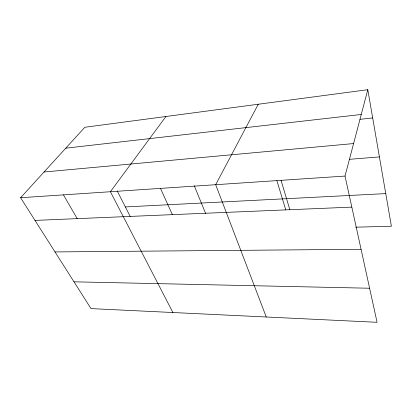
<?xml version="1.0" encoding="UTF-8"?>
<svg xmlns="http://www.w3.org/2000/svg" width="412" height="412" viewBox="0 0 412 412"><rect width="100%" height="100%" fill="white"/><g stroke="black" fill="none" stroke-linecap="round" stroke-linejoin="round"><path stroke-width="0.62" d="M345.019 176.068L367.798 89.698L84.836 127.272L20.6 197.724L90.995 308.603L377.078 322.302L345.019 176.068L20.6 197.724M258.257 104.241L215.687 184.7L266.255 316.998M165.928 116.503L110.395 191.729L172.916 312.528M65.776 148.176L361.267 114.464M360.016 119.331L372.68 117.93M44.048 172.005L353.594 143.567M349.433 159.315L379.416 156.921M125.351 206.942L385.756 193.609M34.999 220.405L351.827 207.118M355.68 227.177L391.4 226.25L367.798 89.698M55.012 251.928L361.072 249.291M73.99 281.818L369.605 288.235M63.448 194.866L77.204 218.633M117.209 190.926L130.218 216.511M160.474 188.387L172.365 214.642M194.299 185.807L205.722 213.715M276.859 180.621L285.779 209.888M281.056 180.384L289.842 209.729"/></g></svg>
